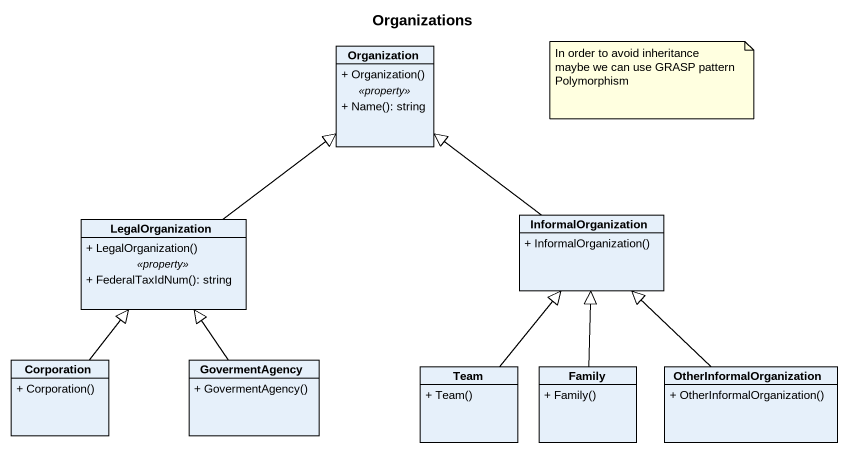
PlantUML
@startuml
title Organizations
hide circle
hide empty members
skinparam classAttributeIconSize 0
class Organization {
  + Organization()
  .. <<property>> ..
  + Name(): string
}
class LegalOrganization {
  + LegalOrganization()
  .. <<property>> ..
  + FederalTaxIdNum(): string
}
class InformalOrganization {
  + InformalOrganization()
}
class Corporation {
  + Corporation()
}
class GovermentAgency {
  + GovermentAgency()
}
class Team {
  + Team()
}
class Family {
  + Family()
}
class OtherInformalOrganization {
  + OtherInformalOrganization()
}
LegalOrganization -up-|> Organization
InformalOrganization -up-|> Organization
Corporation -up-|> LegalOrganization
GovermentAgency -up-|> LegalOrganization
Team -up-|> InformalOrganization
Family -up-|> InformalOrganization
OtherInformalOrganization -up-|> InformalOrganization
note as N1
  In order to avoid inheritance maybe we can use GRASP pattern Polymorphism
end note
@enduml
